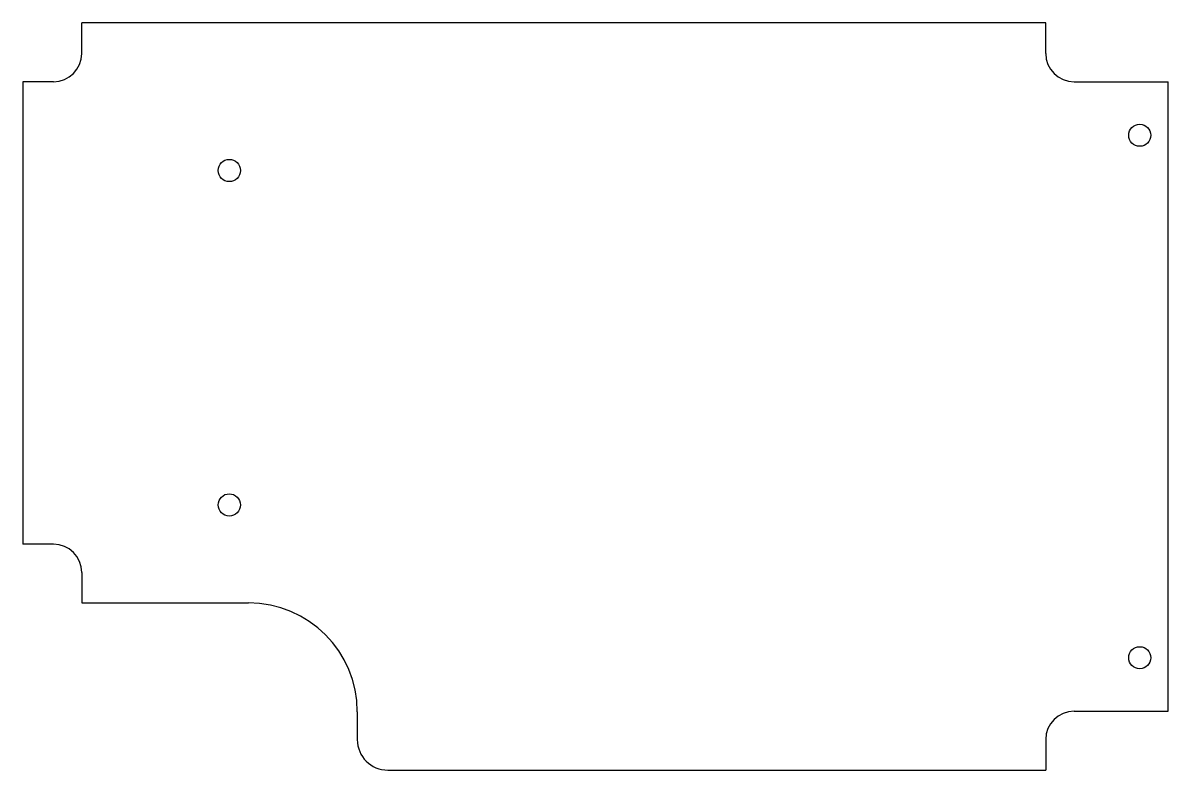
# Model space of a CAD drawing. Extents: x -5 to 127, y -81 to 5.
import ezdxf

# ---------------------------------------------------------------- set-up
doc = ezdxf.new("R2010")
doc.units = 0
doc.layers.add('VISIBLE', color=7, linetype='CONTINUOUS')

msp = doc.modelspace()

# ---------------------------------------------------------------- linework, layer by layer
at = {"layer": 'VISIBLE'}
for p, q in [((112.95, 4.5), (2.25, 4.5)), ((2.25, 1), (2.25, 4.5)), ((112.95, 1), (112.95, 4.5)), ((-1, -2.25), (-4.5, -2.25)), ((-4.5, -2.25), (-4.5, -55.35)), ((116.2, -2.25), (127, -2.25)), ((127, -74.55), (127, -2.25)), ((-1, -55.35), (-4.5, -55.35)), ((2.25, -58.6), (2.25, -62.1)), ((2.25, -62.1), (21.4, -62.1)), ((33.9, -74.6), (33.9, -77.8)), ((116.2, -74.55), (127, -74.55)), ((112.95, -77.8), (112.95, -81.3)), ((37.4, -81.3), (112.95, -81.3))]:
    msp.add_line(p, q, dxfattribs=at)
for centre, radius in [((123.75, -8.4), 1.27), ((19.2, -12.45), 1.28), ((19.2, -50.85), 1.28), ((123.75, -68.4), 1.27)]:
    msp.add_circle(centre, radius, dxfattribs=at)
for centre, radius, start, end in [((-1, 1), 3.25, 270, 0), ((116.2, 1), 3.25, 180, 270), ((-1, -58.6), 3.25, 0, 90), ((21.4, -74.6), 12.5, 0, 90), ((116.2, -77.8), 3.25, 90, 180), ((37.4, -77.8), 3.5, 180, 270)]:
    msp.add_arc(centre, radius, start, end, dxfattribs=at)

doc.saveas('drawing.dxf')
